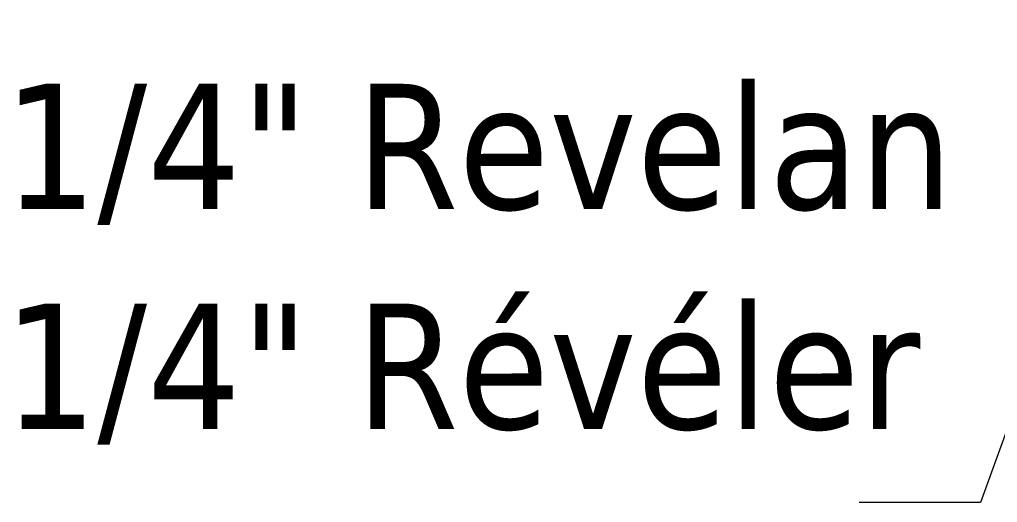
# Model space of a CAD drawing. Header units: millimetres. Extents: x 24811 to 87790, y -117828 to -2257.
# Drawn here: x 87454.2 to 87515.4, y -117298.8 to -117268.6 of the extents above; entities that cross this region are included whole.
import ezdxf

# ---------------------------------------------------------------- set-up
doc = ezdxf.new("R2010")
doc.units = ezdxf.units.MM
doc.layers.add('尺寸標注', color=1, linetype='Continuous', lineweight=30)
doc.styles.add('DIM', font='txt.shx', dxfattribs={"width": 0.7, "bigfont": 'chineset.shx'})
doc.dimstyles.new('9.8', dxfattribs={"dimscale": 9.8, "dimtxt": 2.5, "dimasz": 1.8, "dimexe": 1.6, "dimexo": 0.625, "dimtad": 1, "dimdec": 1, "dimdsep": 46, "dimlunit": 6, "dimtxsty": 'DIM', "dimcen": 0, "dimclrd": 1, "dimclre": 1, "dimclrt": 3, "dimadec": 1, "dimazin": 1, "dimtfac": 1, "dimtdec": 1, "dimtmove": 0, "dimatfit": 3, "dimfxl": 1, "dimtolj": 1, "dimlwd": 13, "dimlwe": 13, "dimarcsym": 0})

# ---------------------------------------------------------------- blocks, each defined once
blk = doc.blocks.new('gdhg')
at = {"layer": '尺寸標注', "char_height": 7.83897, "width": 71.69739, "attachment_point": 1}
for s, insert in [('{\\fTahoma|b0|i0|c163|p34;1/4"\\fTahoma|b0|i0|c0|p34; \\fTahoma|b0|i0|c163|p34;Revelan}', (87382.877, -116241.981)), ('{\\fTahoma|b0|i0|c163|p34;1/4"\\fTahoma|b0|i0|c0|p34; \\fTahoma|b0|i0|c163|p34;Révéler}', (87382.877, -116255.722))]:
    blk.add_mtext(s, dxfattribs=dict(at, insert=insert))
at = {"layer": '尺寸標注'}
blk.add_leader([(87486.088, -116151.782), (87444.075, -116268.16), (87436.457, -116268.16)], dimstyle='9.8', override={"dimdec": 2}, dxfattribs=at)

msp = doc.modelspace()

# ---------------------------------------------------------------- block references
at = {"layer": '尺寸標注', "color": 0}
msp.add_blockref('gdhg', (70.313, -1030.67), dxfattribs=at)

doc.saveas('drawing.dxf')
